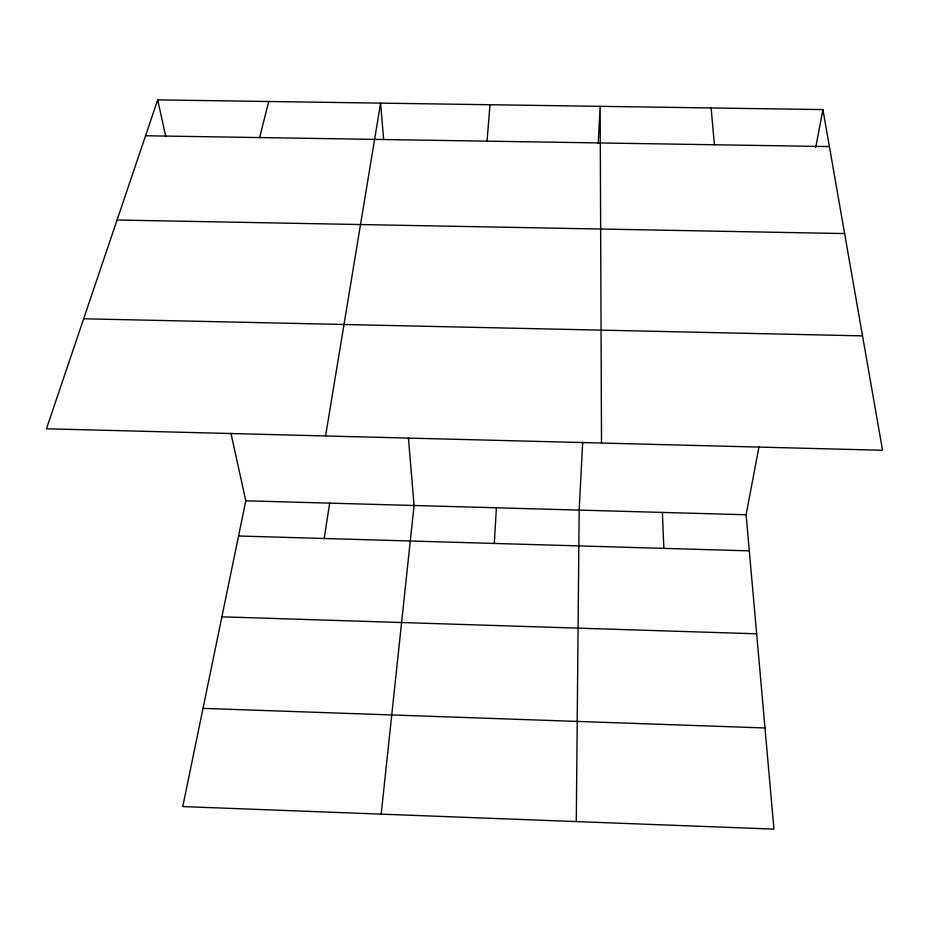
<?xml version="1.0" encoding="UTF-8"?>
<svg xmlns="http://www.w3.org/2000/svg" width="929" height="929" viewBox="0 0 929 929"><rect width="100%" height="100%" fill="white"/><g stroke="black" fill="none" stroke-linecap="round" stroke-linejoin="round"><path stroke-width="1.39" d="M576.294 821.584L579.173 510.102L582.692 442.274M598.23 143.391L600.157 106.336L601.504 443.04M494.321 543.442L496.388 507.791M487.04 141.162L489.978 104.733M381.18 814.141L414.055 505.492L408.423 437.803M324.163 538.495L329.69 503.135M325.568 435.956L380.6 103.131L383.607 139.199M230.949 433.251L245.802 500.801L182.769 806.569L773.938 829.121L746.103 514.759L758.993 446.791M815.708 147.618L822.92 109.587L157.698 99.879L46.45 428.792L882.55 450.263L822.92 109.587M259.644 137.562L268.736 101.493M145.563 135.762L829.388 146.573M117.066 220.01L844.624 233.574M83.656 318.775L862.53 335.88M245.802 500.801L746.103 514.759M238.544 535.998L749.308 550.862M221.88 616.821L756.647 633.81M203.01 708.374L764.985 727.964M157.698 99.879L165.757 136.563M711.126 107.961L714.413 144.75M662.412 512.425L663.829 548.377"/></g></svg>
